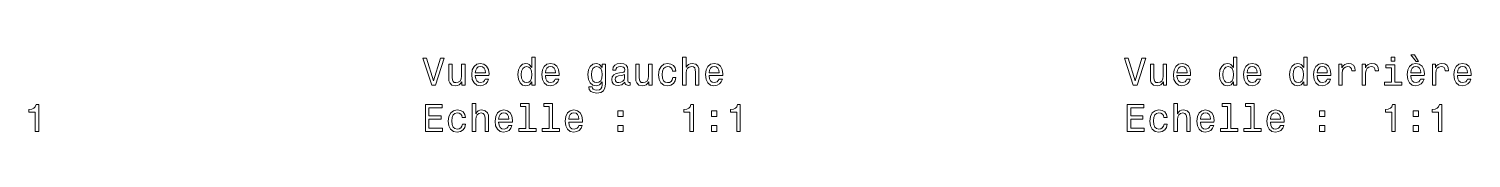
# Model space of a CAD drawing. Extents: x 377 to 822, y 181 to 641.
# Drawn here: x 634.6 to 821.9, y 384.7 to 394.8 of the extents above; entities that cross this region are included whole.
import ezdxf

# ---------------------------------------------------------------- set-up
doc = ezdxf.new("R2010")
doc.units = 0

msp = doc.modelspace()

# ---------------------------------------------------------------- linework, layer by layer
at = {"color": 7, "lineweight": 13}
for points in [[(688.03, 394.35), (687.15, 391.37), (686.25, 394.35), (685.77, 394.35), (686.9, 390.84), (687.4, 390.84), (688.51, 394.35)], [(691.23, 393.55), (690.79, 393.55), (690.79, 391.99), (690.74, 391.63), (690.59, 391.36), (690.36, 391.2), (690.06, 391.15), (689.83, 391.19), (689.68, 391.31), (689.59, 391.52), (689.57, 391.81), (689.57, 393.55), (689.13, 393.55), (689.13, 391.77), (689.14, 391.41), (689.24, 391.12), (689.53, 390.84), (690, 390.75), (690.25, 390.78), (690.47, 390.87), (690.65, 391.03), (690.81, 391.26), (690.81, 390.84), (691.23, 390.84)], [(692.57, 392.07), (694.34, 392.07), (694.35, 392.28), (694.27, 392.86), (694.04, 393.29), (693.69, 393.55), (693.22, 393.65), (692.76, 393.55), (692.41, 393.26), (692.18, 392.81), (692.1, 392.2), (692.18, 391.58), (692.4, 391.13), (692.75, 390.84), (693.21, 390.75), (693.6, 390.81), (693.92, 390.98), (694.16, 391.26), (694.3, 391.62), (693.86, 391.62), (693.77, 391.42), (693.63, 391.27), (693.26, 391.15), (692.97, 391.2), (692.76, 391.38), (692.62, 391.67), (692.57, 392.05)], [(699.91, 391.26), (699.91, 390.84), (700.36, 390.84), (700.36, 394.46), (699.92, 394.46), (699.92, 393.14), (699.58, 393.52), (699.37, 393.61), (699.14, 393.65), (698.71, 393.55), (698.38, 393.26), (698.16, 392.81), (698.08, 392.2), (698.16, 391.59), (698.38, 391.13), (698.71, 390.84), (699.14, 390.75), (699.37, 390.78), (699.59, 390.87)], [(701.67, 392.07), (703.45, 392.07), (703.45, 392.28), (703.37, 392.86), (703.15, 393.29), (702.8, 393.55), (702.33, 393.65), (701.87, 393.55), (701.52, 393.26), (701.29, 392.81), (701.21, 392.2), (701.29, 391.58), (701.51, 391.13), (701.86, 390.84), (702.31, 390.75), (702.71, 390.81), (703.03, 390.98), (703.27, 391.26), (703.4, 391.62), (702.96, 391.62), (702.87, 391.42), (702.74, 391.27), (702.37, 391.15), (702.08, 391.2), (701.87, 391.38), (701.72, 391.67), (701.67, 392.05)], [(709.47, 390.96), (709.47, 393.55), (709.04, 393.55), (709.04, 393.11), (708.69, 393.51), (708.48, 393.61), (708.25, 393.65), (707.82, 393.55), (707.48, 393.26), (707.27, 392.81), (707.19, 392.2), (707.27, 391.58), (707.48, 391.13), (707.82, 390.84), (708.25, 390.75), (708.49, 390.78), (708.69, 390.87), (709.04, 391.26), (709.04, 390.87), (709, 390.57), (708.89, 390.35), (708.68, 390.23), (708.36, 390.18), (708.08, 390.21), (707.89, 390.29), (707.77, 390.42), (707.74, 390.6), (707.31, 390.6), (707.31, 390.58), (707.37, 390.25), (707.57, 390.01), (707.9, 389.85), (708.34, 389.8), (708.86, 389.88), (709.21, 390.09), (709.41, 390.46)], [(712, 391.2), (712, 391.18), (712.03, 391.01), (712.1, 390.89), (712.42, 390.79), (712.67, 390.83), (712.67, 391.18), (712.56, 391.16), (712.42, 391.23), (712.4, 391.43), (712.4, 392.83), (712.34, 393.19), (712.16, 393.44), (711.85, 393.59), (711.42, 393.65), (710.99, 393.59), (710.68, 393.42), (710.48, 393.15), (710.42, 392.8), (710.42, 392.76), (710.82, 392.76), (710.85, 392.98), (710.96, 393.13), (711.15, 393.22), (711.4, 393.25), (711.65, 393.23), (711.83, 393.15), (711.93, 393.02), (711.97, 392.84), (711.95, 392.63), (711.87, 392.52), (711.66, 392.47), (711.29, 392.43), (710.85, 392.34), (710.54, 392.18), (710.36, 391.93), (710.31, 391.55), (710.36, 391.22), (710.51, 390.97), (710.77, 390.82), (711.11, 390.76), (711.58, 390.87)], [(715.52, 393.55), (715.07, 393.55), (715.07, 391.99), (715.02, 391.63), (714.88, 391.36), (714.65, 391.2), (714.35, 391.15), (714.12, 391.19), (713.96, 391.31), (713.88, 391.52), (713.86, 391.81), (713.86, 393.55), (713.41, 393.55), (713.41, 391.77), (713.43, 391.41), (713.53, 391.12), (713.82, 390.84), (714.29, 390.75), (714.54, 390.78), (714.76, 390.87), (714.94, 391.03), (715.09, 391.26), (715.09, 390.84), (715.52, 390.84)], [(718.19, 392.65), (718.63, 392.65), (718.54, 393.06), (718.32, 393.38), (717.98, 393.57), (717.54, 393.65), (717.06, 393.55), (716.69, 393.26), (716.46, 392.81), (716.38, 392.19), (716.46, 391.58), (716.68, 391.13), (717.04, 390.84), (717.53, 390.75), (717.96, 390.82), (718.3, 391.04), (718.53, 391.37), (718.63, 391.81), (718.21, 391.81), (718.13, 391.53), (717.99, 391.32), (717.79, 391.19), (717.54, 391.15), (717.24, 391.21), (717.02, 391.41), (716.88, 391.74), (716.83, 392.21), (716.88, 392.66), (717.02, 392.99), (717.25, 393.19), (717.54, 393.26), (717.81, 393.21), (718, 393.1), (718.13, 392.91)], [(719.5, 390.84), (719.95, 390.84), (719.95, 392.41), (719.99, 392.76), (720.14, 393.03), (720.36, 393.19), (720.67, 393.25), (720.91, 393.2), (721.06, 393.06), (721.14, 392.84), (721.16, 392.53), (721.16, 390.84), (721.6, 390.84), (721.6, 392.62), (721.58, 392.98), (721.49, 393.28), (721.2, 393.55), (720.73, 393.65), (720.48, 393.61), (720.26, 393.52), (720.08, 393.36), (719.95, 393.16), (719.95, 394.46), (719.5, 394.46)], [(722.93, 392.07), (724.7, 392.07), (724.71, 392.28), (724.63, 392.86), (724.4, 393.29), (724.05, 393.55), (723.58, 393.65), (723.12, 393.55), (722.77, 393.26), (722.54, 392.81), (722.46, 392.2), (722.54, 391.58), (722.76, 391.13), (723.11, 390.84), (723.57, 390.75), (723.96, 390.81), (724.28, 390.98), (724.52, 391.26), (724.66, 391.62), (724.22, 391.62), (724.13, 391.42), (724, 391.27), (723.62, 391.15), (723.33, 391.2), (723.12, 391.38), (722.98, 391.67), (722.93, 392.05)], [(779.16, 394.35), (778.28, 391.37), (777.38, 394.35), (776.9, 394.35), (778.03, 390.84), (778.54, 390.84), (779.64, 394.35)], [(782.36, 393.55), (781.92, 393.55), (781.92, 391.99), (781.87, 391.63), (781.72, 391.36), (781.5, 391.2), (781.2, 391.15), (780.96, 391.19), (780.81, 391.31), (780.72, 391.52), (780.7, 391.81), (780.7, 393.55), (780.26, 393.55), (780.26, 391.77), (780.28, 391.41), (780.37, 391.12), (780.66, 390.84), (781.13, 390.75), (781.38, 390.78), (781.6, 390.87), (781.79, 391.03), (781.94, 391.26), (781.94, 390.84), (782.36, 390.84)], [(783.7, 392.07), (785.47, 392.07), (785.48, 392.28), (785.4, 392.86), (785.18, 393.29), (784.82, 393.55), (784.36, 393.65), (783.9, 393.55), (783.54, 393.26), (783.32, 392.81), (783.24, 392.2), (783.31, 391.58), (783.54, 391.13), (783.89, 390.84), (784.34, 390.75), (784.73, 390.81), (785.06, 390.98), (785.29, 391.26), (785.43, 391.62), (784.99, 391.62), (784.9, 391.42), (784.77, 391.27), (784.4, 391.15), (784.11, 391.2), (783.89, 391.38), (783.75, 391.67), (783.7, 392.05)], [(791.05, 391.26), (791.05, 390.84), (791.49, 390.84), (791.49, 394.46), (791.05, 394.46), (791.05, 393.14), (790.71, 393.52), (790.51, 393.61), (790.27, 393.65), (789.84, 393.55), (789.51, 393.26), (789.29, 392.81), (789.22, 392.2), (789.29, 391.59), (789.51, 391.13), (789.84, 390.84), (790.27, 390.75), (790.51, 390.78), (790.72, 390.87)], [(792.81, 392.07), (794.58, 392.07), (794.59, 392.28), (794.51, 392.86), (794.29, 393.29), (793.93, 393.55), (793.46, 393.65), (793, 393.55), (792.65, 393.26), (792.42, 392.81), (792.34, 392.2), (792.42, 391.58), (792.65, 391.13), (792.99, 390.84), (793.45, 390.75), (793.84, 390.81), (794.16, 390.98), (794.4, 391.26), (794.54, 391.62), (794.1, 391.62), (794.01, 391.42), (793.88, 391.27), (793.5, 391.15), (793.22, 391.2), (793, 391.38), (792.86, 391.67), (792.81, 392.05)], [(800.16, 391.26), (800.16, 390.84), (800.6, 390.84), (800.6, 394.46), (800.16, 394.46), (800.16, 393.14), (799.82, 393.52), (799.62, 393.61), (799.38, 393.65), (798.95, 393.55), (798.62, 393.26), (798.4, 392.81), (798.32, 392.2), (798.4, 391.59), (798.62, 391.13), (798.95, 390.84), (799.38, 390.75), (799.62, 390.78), (799.83, 390.87)], [(801.92, 392.07), (803.69, 392.07), (803.7, 392.28), (803.62, 392.86), (803.39, 393.29), (803.04, 393.55), (802.57, 393.65), (802.11, 393.55), (801.76, 393.26), (801.53, 392.81), (801.45, 392.2), (801.53, 391.58), (801.75, 391.13), (802.1, 390.84), (802.56, 390.75), (802.95, 390.81), (803.27, 390.98), (803.51, 391.26), (803.65, 391.62), (803.21, 391.62), (803.12, 391.42), (802.98, 391.27), (802.61, 391.15), (802.32, 391.2), (802.11, 391.38), (801.97, 391.67), (801.92, 392.05)], [(804.73, 390.84), (805.17, 390.84), (805.17, 392.39), (805.22, 392.76), (805.36, 393.03), (805.58, 393.19), (805.87, 393.25), (806.1, 393.21), (806.26, 393.11), (806.36, 392.94), (806.4, 392.71), (806.85, 392.71), (806.79, 393.12), (806.62, 393.41), (806.34, 393.59), (805.97, 393.65), (805.71, 393.61), (805.49, 393.51), (805.29, 393.33), (805.13, 393.1), (805.13, 393.55), (804.73, 393.55)], [(807.77, 390.84), (808.21, 390.84), (808.21, 392.39), (808.26, 392.76), (808.39, 393.03), (808.61, 393.19), (808.91, 393.25), (809.13, 393.21), (809.3, 393.11), (809.4, 392.94), (809.44, 392.71), (809.88, 392.71), (809.82, 393.12), (809.66, 393.41), (809.38, 393.59), (809, 393.65), (808.74, 393.61), (808.52, 393.51), (808.33, 393.33), (808.17, 393.1), (808.17, 393.55), (807.77, 393.55)], [(811.99, 391.22), (811.99, 393.46), (810.85, 393.46), (810.85, 393.08), (811.55, 393.08), (811.55, 391.22), (810.64, 391.22), (810.64, 390.84), (812.91, 390.84), (812.91, 391.22)], [(812.01, 394.46), (811.54, 394.46), (811.54, 393.96), (812.01, 393.96)], [(814.06, 392.07), (815.83, 392.07), (815.84, 392.28), (815.76, 392.86), (815.54, 393.29), (815.18, 393.55), (814.72, 393.65), (814.26, 393.55), (813.9, 393.26), (813.68, 392.81), (813.6, 392.2), (813.67, 391.58), (813.9, 391.13), (814.25, 390.84), (814.7, 390.75), (815.09, 390.81), (815.42, 390.98), (815.65, 391.26), (815.79, 391.62), (815.35, 391.62), (815.26, 391.42), (815.13, 391.27), (814.76, 391.15), (814.47, 391.2), (814.25, 391.38), (814.11, 391.67), (814.06, 392.05)], [(815.07, 393.92), (814.57, 394.78), (814.07, 394.78), (814.78, 393.92)], [(816.87, 390.84), (817.32, 390.84), (817.32, 392.39), (817.36, 392.76), (817.5, 393.03), (817.72, 393.19), (818.02, 393.25), (818.24, 393.21), (818.41, 393.11), (818.51, 392.94), (818.54, 392.71), (818.99, 392.71), (818.93, 393.12), (818.77, 393.41), (818.49, 393.59), (818.11, 393.65), (817.85, 393.61), (817.63, 393.51), (817.43, 393.33), (817.28, 393.1), (817.28, 393.55), (816.87, 393.55)], [(820.13, 392.07), (821.91, 392.07), (821.91, 392.28), (821.83, 392.86), (821.61, 393.29), (821.26, 393.55), (820.79, 393.65), (820.33, 393.55), (819.98, 393.26), (819.75, 392.81), (819.67, 392.2), (819.74, 391.58), (819.97, 391.13), (820.32, 390.84), (820.77, 390.75), (821.17, 390.81), (821.49, 390.98), (821.73, 391.26), (821.86, 391.62), (821.42, 391.62), (821.33, 391.42), (821.2, 391.27), (820.83, 391.15), (820.54, 391.2), (820.32, 391.38), (820.18, 391.67), (820.13, 392.05)], [(692.57, 392.44), (692.62, 392.79), (692.76, 393.05), (692.96, 393.2), (693.24, 393.26), (693.5, 393.2), (693.71, 393.05), (693.84, 392.79), (693.88, 392.44)], [(699.21, 393.25), (699.51, 393.18), (699.73, 392.98), (699.86, 392.65), (699.91, 392.2), (699.86, 391.74), (699.73, 391.41), (699.51, 391.21), (699.21, 391.15), (698.94, 391.21), (698.72, 391.41), (698.58, 391.75), (698.54, 392.2), (698.58, 392.65), (698.72, 392.98), (698.94, 393.18)], [(701.67, 392.44), (701.73, 392.79), (701.87, 393.05), (702.07, 393.2), (702.34, 393.26), (702.61, 393.2), (702.82, 393.05), (702.94, 392.79), (702.99, 392.44)], [(707.65, 392.2), (707.7, 392.65), (707.83, 392.98), (708.04, 393.18), (708.33, 393.25), (708.62, 393.18), (708.85, 392.98), (708.98, 392.65), (709.03, 392.2), (708.98, 391.74), (708.85, 391.41), (708.62, 391.21), (708.33, 391.15), (708.04, 391.21), (707.83, 391.41), (707.7, 391.75)], [(711.95, 391.79), (711.89, 391.53), (711.73, 391.33), (711.49, 391.2), (711.19, 391.15), (711, 391.18), (710.86, 391.26), (710.78, 391.4), (710.75, 391.59), (710.77, 391.77), (710.85, 391.9), (711.18, 392.04), (711.58, 392.1), (711.95, 392.22)], [(722.93, 392.44), (722.98, 392.79), (723.12, 393.05), (723.32, 393.2), (723.6, 393.26), (723.86, 393.2), (724.07, 393.05), (724.2, 392.79), (724.24, 392.44)], [(783.7, 392.44), (783.76, 392.79), (783.89, 393.05), (784.1, 393.2), (784.37, 393.26), (784.64, 393.2), (784.84, 393.05), (784.97, 392.79), (785.02, 392.44)], [(790.35, 393.25), (790.64, 393.18), (790.86, 392.98), (790.99, 392.65), (791.04, 392.2), (790.99, 391.74), (790.86, 391.41), (790.64, 391.21), (790.35, 391.15), (790.07, 391.21), (789.86, 391.41), (789.72, 391.75), (789.67, 392.2), (789.72, 392.65), (789.86, 392.98), (790.07, 393.18)], [(792.81, 392.44), (792.86, 392.79), (793, 393.05), (793.21, 393.2), (793.48, 393.26), (793.75, 393.2), (793.95, 393.05), (794.08, 392.79), (794.12, 392.44)], [(799.45, 393.25), (799.75, 393.18), (799.97, 392.98), (800.1, 392.65), (800.15, 392.2), (800.1, 391.74), (799.97, 391.41), (799.75, 391.21), (799.45, 391.15), (799.18, 391.21), (798.97, 391.41), (798.82, 391.75), (798.78, 392.2), (798.82, 392.65), (798.97, 392.98), (799.18, 393.18)], [(801.92, 392.44), (801.97, 392.79), (802.11, 393.05), (802.31, 393.2), (802.59, 393.26), (802.85, 393.2), (803.06, 393.05), (803.19, 392.79), (803.23, 392.44)], [(814.06, 392.44), (814.12, 392.79), (814.25, 393.05), (814.46, 393.2), (814.73, 393.26), (815, 393.2), (815.2, 393.05), (815.33, 392.79), (815.38, 392.44)], [(820.13, 392.44), (820.19, 392.79), (820.32, 393.05), (820.53, 393.2), (820.8, 393.26), (821.07, 393.2), (821.28, 393.05), (821.4, 392.79), (821.45, 392.44)], [(635.4, 384.8), (635.86, 384.8), (635.86, 388.32), (635.51, 388.32), (635.42, 388.01), (635.24, 387.81), (634.96, 387.69), (634.58, 387.65), (634.58, 387.29), (635.4, 387.29)], [(686.09, 384.8), (688.31, 384.8), (688.31, 385.22), (686.55, 385.22), (686.55, 386.41), (688.12, 386.41), (688.12, 386.82), (686.55, 386.82), (686.55, 387.87), (688.27, 387.87), (688.27, 388.3), (686.09, 388.3)], [(692.18, 384.8), (692.62, 384.8), (692.62, 386.36), (692.67, 386.72), (692.81, 386.98), (693.04, 387.14), (693.34, 387.2), (693.58, 387.15), (693.74, 387.02), (693.81, 386.79), (693.84, 386.49), (693.84, 384.8), (694.28, 384.8), (694.28, 386.58), (694.26, 386.93), (694.17, 387.23), (693.87, 387.5), (693.41, 387.6), (693.16, 387.57), (692.94, 387.47), (692.76, 387.32), (692.62, 387.11), (692.62, 388.42), (692.18, 388.42)], [(699.13, 388.04), (699.13, 385.17), (698.22, 385.17), (698.22, 384.8), (700.48, 384.8), (700.48, 385.17), (699.58, 385.17), (699.58, 388.42), (698.44, 388.42), (698.44, 388.04)], [(702.17, 388.04), (702.17, 385.17), (701.26, 385.17), (701.26, 384.8), (703.52, 384.8), (703.52, 385.17), (702.61, 385.17), (702.61, 388.42), (701.47, 388.42), (701.47, 388.04)], [(720.45, 384.8), (720.91, 384.8), (720.91, 388.32), (720.57, 388.32), (720.48, 388.01), (720.3, 387.81), (720.02, 387.69), (719.64, 387.65), (719.64, 387.29), (720.45, 387.29)], [(726.53, 384.8), (726.99, 384.8), (726.99, 388.32), (726.64, 388.32), (726.55, 388.01), (726.37, 387.81), (726.09, 387.69), (725.71, 387.65), (725.71, 387.29), (726.53, 387.29)], [(777.22, 384.8), (779.44, 384.8), (779.44, 385.22), (777.69, 385.22), (777.69, 386.41), (779.25, 386.41), (779.25, 386.82), (777.69, 386.82), (777.69, 387.87), (779.4, 387.87), (779.4, 388.3), (777.22, 388.3)], [(783.31, 384.8), (783.76, 384.8), (783.76, 386.36), (783.8, 386.72), (783.95, 386.98), (784.17, 387.14), (784.48, 387.2), (784.72, 387.15), (784.87, 387.02), (784.95, 386.79), (784.97, 386.49), (784.97, 384.8), (785.41, 384.8), (785.41, 386.58), (785.39, 386.93), (785.3, 387.23), (785.01, 387.5), (784.54, 387.6), (784.29, 387.57), (784.07, 387.47), (783.89, 387.32), (783.76, 387.11), (783.76, 388.42), (783.31, 388.42)], [(790.27, 388.04), (790.27, 385.17), (789.35, 385.17), (789.35, 384.8), (791.62, 384.8), (791.62, 385.17), (790.71, 385.17), (790.71, 388.42), (789.57, 388.42), (789.57, 388.04)], [(793.3, 388.04), (793.3, 385.17), (792.39, 385.17), (792.39, 384.8), (794.65, 384.8), (794.65, 385.17), (793.75, 385.17), (793.75, 388.42), (792.61, 388.42), (792.61, 388.04)], [(811.59, 384.8), (812.05, 384.8), (812.05, 388.32), (811.7, 388.32), (811.61, 388.01), (811.43, 387.81), (811.15, 387.69), (810.77, 387.65), (810.77, 387.29), (811.59, 387.29)], [(817.66, 384.8), (818.12, 384.8), (818.12, 388.32), (817.78, 388.32), (817.69, 388.01), (817.5, 387.81), (817.23, 387.69), (816.84, 387.65), (816.84, 387.29), (817.66, 387.29)], [(690.87, 386.61), (691.3, 386.61), (691.21, 387.01), (691, 387.33), (690.66, 387.52), (690.22, 387.6), (689.74, 387.5), (689.37, 387.22), (689.14, 386.76), (689.06, 386.14), (689.13, 385.53), (689.36, 385.08), (689.72, 384.8), (690.21, 384.7), (690.64, 384.78), (690.98, 384.99), (691.21, 385.32), (691.31, 385.76), (690.89, 385.76), (690.81, 385.48), (690.67, 385.27), (690.47, 385.14), (690.22, 385.1), (689.91, 385.16), (689.69, 385.37), (689.55, 385.69), (689.51, 386.16), (689.55, 386.61), (689.7, 386.94), (689.92, 387.14), (690.22, 387.21), (690.48, 387.17), (690.68, 387.05), (690.81, 386.86)], [(695.6, 386.02), (697.38, 386.02), (697.38, 386.23), (697.3, 386.81), (697.08, 387.24), (696.73, 387.5), (696.26, 387.6), (695.8, 387.5), (695.45, 387.22), (695.22, 386.76), (695.14, 386.15), (695.21, 385.53), (695.44, 385.08), (695.79, 384.8), (696.24, 384.7), (696.64, 384.77), (696.96, 384.94), (697.2, 385.21), (697.33, 385.57), (696.89, 385.57), (696.8, 385.37), (696.67, 385.22), (696.3, 385.1), (696.01, 385.15), (695.79, 385.33), (695.65, 385.62), (695.6, 386.01)], [(695.6, 386.4), (695.66, 386.74), (695.79, 387), (696, 387.16), (696.27, 387.21), (696.54, 387.16), (696.75, 387), (696.87, 386.74), (696.92, 386.4)], [(704.71, 386.02), (706.49, 386.02), (706.49, 386.23), (706.41, 386.81), (706.19, 387.24), (705.83, 387.5), (705.37, 387.6), (704.91, 387.5), (704.55, 387.22), (704.33, 386.76), (704.25, 386.15), (704.32, 385.53), (704.55, 385.08), (704.9, 384.8), (705.35, 384.7), (705.74, 384.77), (706.07, 384.94), (706.3, 385.21), (706.44, 385.57), (706, 385.57), (705.91, 385.37), (705.78, 385.22), (705.41, 385.1), (705.12, 385.15), (704.9, 385.33), (704.76, 385.62), (704.71, 386.01)], [(704.71, 386.4), (704.77, 386.74), (704.9, 387), (705.11, 387.16), (705.38, 387.21), (705.65, 387.16), (705.85, 387), (705.98, 386.74), (706.03, 386.4)], [(711.09, 386.75), (711.79, 386.75), (711.79, 387.5), (711.09, 387.5)], [(723.23, 386.75), (723.93, 386.75), (723.93, 387.5), (723.23, 387.5)], [(782, 386.61), (782.44, 386.61), (782.35, 387.01), (782.13, 387.33), (781.79, 387.52), (781.35, 387.6), (780.87, 387.5), (780.5, 387.22), (780.27, 386.76), (780.19, 386.14), (780.27, 385.53), (780.49, 385.08), (780.85, 384.8), (781.34, 384.7), (781.77, 384.78), (782.11, 384.99), (782.34, 385.32), (782.44, 385.76), (782.02, 385.76), (781.94, 385.48), (781.8, 385.27), (781.6, 385.14), (781.35, 385.1), (781.05, 385.16), (780.82, 385.37), (780.69, 385.69), (780.64, 386.16), (780.69, 386.61), (780.83, 386.94), (781.06, 387.14), (781.35, 387.21), (781.62, 387.17), (781.81, 387.05), (781.94, 386.86)], [(786.74, 386.02), (788.51, 386.02), (788.52, 386.23), (788.44, 386.81), (788.21, 387.24), (787.86, 387.5), (787.39, 387.6), (786.93, 387.5), (786.58, 387.22), (786.35, 386.76), (786.27, 386.15), (786.35, 385.53), (786.57, 385.08), (786.92, 384.8), (787.38, 384.7), (787.77, 384.77), (788.09, 384.94), (788.33, 385.21), (788.47, 385.57), (788.03, 385.57), (787.94, 385.37), (787.8, 385.22), (787.43, 385.1), (787.14, 385.15), (786.93, 385.33), (786.79, 385.62), (786.74, 386.01)], [(786.74, 386.4), (786.79, 386.74), (786.93, 387), (787.13, 387.16), (787.41, 387.21), (787.67, 387.16), (787.88, 387), (788.01, 386.74), (788.05, 386.4)], [(795.84, 386.02), (797.62, 386.02), (797.62, 386.23), (797.54, 386.81), (797.32, 387.24), (796.97, 387.5), (796.5, 387.6), (796.04, 387.5), (795.69, 387.22), (795.46, 386.76), (795.38, 386.15), (795.46, 385.53), (795.68, 385.08), (796.03, 384.8), (796.48, 384.7), (796.88, 384.77), (797.2, 384.94), (797.44, 385.21), (797.57, 385.57), (797.13, 385.57), (797.04, 385.37), (796.91, 385.22), (796.54, 385.1), (796.25, 385.15), (796.04, 385.33), (795.89, 385.62), (795.84, 386.01)], [(795.84, 386.4), (795.9, 386.74), (796.04, 387), (796.24, 387.16), (796.51, 387.21), (796.78, 387.16), (796.99, 387), (797.11, 386.74), (797.16, 386.4)], [(802.22, 386.75), (802.92, 386.75), (802.92, 387.5), (802.22, 387.5)], [(814.37, 386.75), (815.06, 386.75), (815.06, 387.5), (814.37, 387.5)], [(711.09, 384.8), (711.79, 384.8), (711.79, 385.55), (711.09, 385.55)], [(723.23, 384.8), (723.93, 384.8), (723.93, 385.55), (723.23, 385.55)], [(802.22, 384.8), (802.92, 384.8), (802.92, 385.55), (802.22, 385.55)], [(814.37, 384.8), (815.06, 384.8), (815.06, 385.55), (814.37, 385.55)]]:
    msp.add_lwpolyline(points, close=True, dxfattribs=at)

doc.saveas('drawing.dxf')
